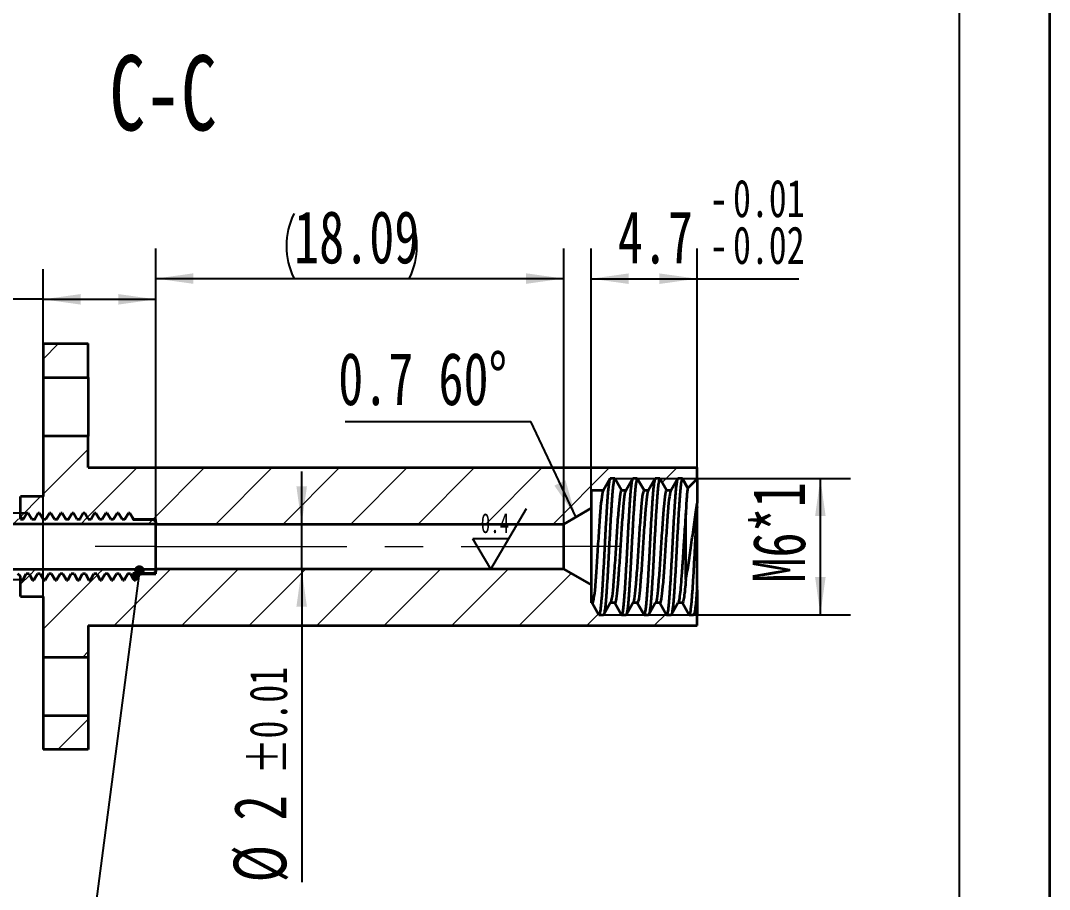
# Model space of a CAD drawing. Header units: millimetres. Extents: x 0 to 515, y -34 to 231.
# Drawn here: x 228.7 to 297.2, y 114.2 to 171.9 of the extents above; entities that cross this region are included whole.
import ezdxf

# ---------------------------------------------------------------- set-up
doc = ezdxf.new("R2010")
doc.units = ezdxf.units.MM
doc.linetypes.add('CENTERX2', pattern=[20.32, 12.7, -2.54, 2.54, -2.54])
doc.linetypes.add('PHANTOM', pattern=[12.7, 6.35, -1.27, 1.27, -1.27, 1.27, -1.27])
doc.layers.add('FORMAT', color=7, linetype='Continuous', lineweight=35)
for name, color, linetype in [('中心线层', 1, 'PHANTOM'), ('文字层', 5, 'Continuous'), ('符号标注层', 1, 'Continuous'), ('细实线层', 250, 'Continuous'), ('轮廓实线层', 7, 'Continuous')]:
    doc.layers.add(name, color=color, linetype=linetype)
doc.styles.add('SLDTEXTSTYLE1', font='TXT', dxfattribs={"width": 0.7})
doc.dimstyles.new('SLDDIMSTYLE0', dxfattribs={"dimtxt": 0.18, "dimasz": 2.5, "dimexe": 0, "dimexo": 0.0625, "dimgap": 0, "dimtad": 0, "dimtih": 1, "dimtoh": 1, "dimdec": 0, "dimrnd": 1e-09, "dimzin": 0, "dimdsep": 46, "dimtxsty": 'Standard', "dimsah": 1, "dimcen": 0.09, "dimadec": 0, "dimazin": 0, "dimtfac": 2.5, "dimtdec": 0, "dimtofl": 0, "dimtmove": 0, "dimatfit": 3, "dimfxl": 0, "dimfrac": 2, "dimtolj": 1, "dimtzin": 0, "dimarcsym": 0})
doc.dimstyles.new('SLDDIMSTYLE10', dxfattribs={"dimtxt": 3.5, "dimasz": 2.5, "dimexe": 0, "dimexo": 0.0625, "dimgap": 0.875, "dimtad": 2, "dimlfac": 0.666667, "dimrnd": 1e-09, "dimzin": 12, "dimdsep": 46, "dimtxsty": 'SLDTEXTSTYLE1', "dimsah": 1, "dimcen": 0.09, "dimadec": 0, "dimazin": 3, "dimtol": 1, "dimtp": 0.01, "dimtm": 0.01, "dimtfac": 1, "dimtmove": 0, "dimatfit": 0, "dimfxl": 0, "dimfrac": 2, "dimtolj": 1, "dimarcsym": 0})
doc.dimstyles.new('SLDDIMSTYLE11', dxfattribs={"dimtxt": 3.5, "dimasz": 2.5, "dimexe": 0, "dimexo": 0.0625, "dimgap": 0.875, "dimtad": 2, "dimlfac": 0.666667, "dimrnd": 1e-09, "dimzin": 12, "dimdsep": 46, "dimtxsty": 'SLDTEXTSTYLE1', "dimsah": 1, "dimcen": 0.09, "dimadec": 0, "dimazin": 3, "dimtol": 1, "dimtp": -0.01, "dimtm": 0.02, "dimtfac": 1, "dimtofl": 0, "dimtmove": 0, "dimatfit": 3, "dimfxl": 0, "dimfrac": 2, "dimtolj": 1, "dimarcsym": 0})
doc.dimstyles.new('SLDDIMSTYLE13', dxfattribs={"dimtxt": 3.5, "dimasz": 2.5, "dimexe": 0, "dimexo": 0.0625, "dimgap": 0.875, "dimtad": 2, "dimdec": 0, "dimlfac": 0.666667, "dimrnd": 1e-09, "dimzin": 12, "dimdsep": 46, "dimtxsty": 'SLDTEXTSTYLE1', "dimsah": 1, "dimcen": 0.09, "dimadec": 0, "dimazin": 3, "dimtfac": 1, "dimtmove": 0, "dimatfit": 0, "dimfxl": 0, "dimfrac": 2, "dimtolj": 1, "dimtzin": 12, "dimarcsym": 0})
doc.dimstyles.new('SLDDIMSTYLE14', dxfattribs={"dimtxt": 0.18, "dimasz": 0.7, "dimexe": 0, "dimexo": 0.0625, "dimgap": 0, "dimtad": 0, "dimtih": 1, "dimtoh": 1, "dimdec": 0, "dimrnd": 1e-09, "dimzin": 0, "dimdsep": 46, "dimtxsty": 'Standard', "dimblk1": 'DOT', "dimblk2": 'DOT', "dimsah": 1, "dimcen": 0.09, "dimadec": 0, "dimazin": 0, "dimtfac": 0.7, "dimtdec": 0, "dimtofl": 0, "dimtmove": 0, "dimatfit": 3, "dimldrblk": 'DOT', "dimfxl": 0, "dimfrac": 2, "dimtolj": 1, "dimtzin": 0, "dimarcsym": 0})
doc.dimstyles.new('SLDDIMSTYLE4', dxfattribs={"dimtxt": 3.5, "dimasz": 2.5, "dimexe": 0, "dimexo": 0.0625, "dimgap": 0.875, "dimtad": 2, "dimlfac": 0.666667, "dimrnd": 1e-09, "dimzin": 12, "dimdsep": 46, "dimtxsty": 'SLDTEXTSTYLE1', "dimsah": 1, "dimcen": 0.09, "dimadec": 0, "dimazin": 3, "dimtfac": 1, "dimtofl": 0, "dimtmove": 0, "dimatfit": 3, "dimfxl": 0, "dimfrac": 2, "dimtolj": 1, "dimtzin": 12, "dimarcsym": 0})

# ---------------------------------------------------------------- blocks, each defined once
blk = doc.blocks.new('_D_22')
at = {"layer": '细实线层'}
for p, q in [((230.245, 133.632), (230.245, 155.396)), ((237.745, 138.762), (237.745, 155.396)), ((230.245, 153.396), (222.39, 153.396)), ((230.245, 153.396), (237.745, 153.396))]:
    blk.add_line(p, q, dxfattribs=at)
for points in [[(230.245, 153.396), (232.745, 153.046), (232.745, 153.746)], [(237.745, 153.396), (235.245, 153.746), (235.245, 153.046)]]:
    blk.add_solid(points, dxfattribs=at)
at = {"layer": '细实线层', "insert": (222.39, 157.908), "char_height": 3.5, "attachment_point": 1, "style": 'SLDTEXTSTYLE1'}
blk.add_mtext('5', dxfattribs=at)
blk = doc.blocks.new('_D_23')
at = {"layer": '细实线层'}
for p, q in [((247.444, 138.455), (247.444, 141.955)), ((247.444, 135.455), (247.444, 138.455)), ((247.444, 135.455), (247.444, 114.631))]:
    blk.add_line(p, q, dxfattribs=at)
for points in [[(247.444, 138.455), (247.794, 140.955), (247.094, 140.955)], [(247.444, 135.455), (247.094, 132.955), (247.794, 132.955)]]:
    blk.add_solid(points, dxfattribs=at)
at = {"layer": '细实线层', "attachment_point": 1, "rotation": 90, "style": 'SLDTEXTSTYLE1'}
for s, insert, char_height in [('±0.01', (243.973, 121.813), 2.5), ('2', (242.932, 118.746), 3.5), ('%%c', (242.918, 114.631), 3.5)]:
    blk.add_mtext(s, dxfattribs=dict(at, insert=insert, char_height=char_height))
blk = doc.blocks.new('_D_24')
at = {"layer": '细实线层'}
for p, q in [((266.695, 140.705), (266.695, 156.768)), ((273.745, 141.455), (273.745, 156.768)), ((266.695, 154.768), (273.745, 154.768)), ((273.745, 154.768), (280.525, 154.768))]:
    blk.add_line(p, q, dxfattribs=at)
for points in [[(266.695, 154.768), (269.195, 154.418), (269.195, 155.118)], [(273.745, 154.768), (271.245, 155.118), (271.245, 154.418)]]:
    blk.add_solid(points, dxfattribs=at)
at = {"layer": '细实线层', "attachment_point": 1, "style": 'SLDTEXTSTYLE1'}
for s, insert, char_height in [('0.01', (276.139, 161.361), 2.5), ('-', (274.598, 161.361), 2.5), ('4.7', (268.468, 159.28), 3.5), ('0.02', (276.139, 158.25), 2.5), ('-', (274.598, 158.25), 2.5)]:
    blk.add_mtext(s, dxfattribs=dict(at, insert=insert, char_height=char_height))
blk = doc.blocks.new('_D_25')
at = {"layer": '细实线层'}
for p, q in [((237.745, 138.762), (237.745, 156.776)), ((264.877, 138.455), (264.877, 156.776)), ((237.745, 154.776), (264.877, 154.776))]:
    blk.add_line(p, q, dxfattribs=at)
for centre, start, end in [((251.27, 156.942), 153.43495, 206.56505), ((250.273, 156.942), 333.43495, 26.56505)]:
    blk.add_arc(centre, 4.842, start, end, dxfattribs=at)
for points in [[(237.745, 154.776), (240.245, 154.426), (240.245, 155.126)], [(264.877, 154.776), (262.377, 155.126), (262.377, 154.426)]]:
    blk.add_solid(points, dxfattribs=at)
at = {"layer": '细实线层', "insert": (246.939, 159.288), "char_height": 3.5, "attachment_point": 1, "style": 'SLDTEXTSTYLE1'}
blk.add_mtext('18.09', dxfattribs=at)
blk = doc.blocks.new('_D_26')
at = {"layer": '细实线层'}
for p, q in [((268.27, 141.484), (283.948, 141.484)), ((281.948, 132.426), (281.948, 141.484)), ((267.52, 132.426), (283.948, 132.426))]:
    blk.add_line(p, q, dxfattribs=at)
for points in [[(281.948, 141.484), (281.598, 138.984), (282.298, 138.984)], [(281.948, 132.426), (282.298, 134.926), (281.598, 134.926)]]:
    blk.add_solid(points, dxfattribs=at)
at = {"layer": '细实线层', "insert": (277.436, 134.561), "char_height": 3.5, "attachment_point": 1, "rotation": 90, "style": 'SLDTEXTSTYLE1'}
blk.add_mtext('M6*1', dxfattribs=at)
blk = doc.blocks.new('_D_28')
at = {"layer": '细实线层'}
for p, q in [((217.895, 139.176), (217.895, 153.198)), ((229.167, 139.176), (215.895, 139.176)), ((217.895, 139.176), (217.895, 134.734)), ((228.792, 134.734), (215.895, 134.734)), ((217.895, 134.734), (217.895, 131.234))]:
    blk.add_line(p, q, dxfattribs=at)
for points in [[(217.895, 139.176), (218.245, 141.676), (217.545, 141.676)], [(217.895, 134.734), (217.545, 132.234), (218.245, 132.234)]]:
    blk.add_solid(points, dxfattribs=at)
at = {"layer": '细实线层', "char_height": 3.5, "attachment_point": 1, "rotation": 90, "style": 'SLDTEXTSTYLE1'}
for s, insert in [('X0.5', (213.383, 147.063)), ('3', (213.383, 145.527)), ('M', (213.383, 143.894))]:
    blk.add_mtext(s, dxfattribs=dict(at, insert=insert))
blk = doc.blocks.new('SW_NOTE_0_20')
at = {"layer": '文字层', "color": 0}
blk.add_line((-12.367, 0), (0, 0), dxfattribs=at)
at = {"layer": '文字层', "color": 0, "insert": (-12.823, 4.587), "char_height": 3.5, "attachment_point": 1, "style": 'SLDTEXTSTYLE1'}
blk.add_mtext('0.7 60°', dxfattribs=at)
blk = doc.blocks.new('_Dot')
at = {"color": 0, "linetype": 'ByBlock', "lineweight": -2}
blk.add_line((-0.5, 0), (-1, 0), dxfattribs=at)
at = {"color": 0, "linetype": 'ByBlock', "const_width": 0.5}
blk.add_lwpolyline([(-0.25, 0, 1), (0.25, 0, 1)], format="xyb", close=True, dxfattribs=at)
blk = doc.blocks.new('SW_SFSYMBOL_1')
at = {"layer": '符号标注层', "color": 0}
for p, q in [((0.662, -2.015), (3.039, 2.015)), ((0.662, -2.015), (-0.527, 0)), ((1.851, 0), (-0.527, 0))]:
    blk.add_line(p, q, dxfattribs=at)
at = {"layer": '符号标注层', "color": 0, "insert": (0, 1.705), "char_height": 1.3229, "attachment_point": 1, "style": 'SLDTEXTSTYLE1'}
blk.add_mtext('0.4', dxfattribs=at)

msp = doc.modelspace()

# ---------------------------------------------------------------- hatches: boundary and pattern name
at = {"layer": '细实线层', "linetype": 'Continuous', "lineweight": 18}
h = msp.add_hatch(dxfattribs=at)
h.set_pattern_fill('ANSI31', color=256, style=0)
h.paths.add_polyline_path([(233.245, 150.455), (230.245, 150.455), (230.245, 148.205), (233.245, 148.205)], flags=0)
h = msp.add_hatch(dxfattribs=at)
h.set_pattern_fill('ANSI31', color=256, style=0)
edge = h.paths.add_edge_path(flags=0)
edge.add_line((229.261, 139.183), (229.495, 138.777))
edge.add_line((229.495, 138.777), (229.683, 138.777))
edge.add_line((229.683, 138.777), (229.917, 139.183))
edge.add_line((229.917, 139.183), (230.011, 139.183))
edge.add_line((230.011, 139.183), (230.245, 138.777))
edge.add_line((230.245, 138.777), (230.433, 138.777))
edge.add_line((230.433, 138.777), (230.667, 139.183))
edge.add_line((230.667, 139.183), (230.761, 139.183))
edge.add_line((230.761, 139.183), (230.995, 138.777))
edge.add_line((230.995, 138.777), (231.183, 138.777))
edge.add_line((231.183, 138.777), (231.417, 139.183))
edge.add_line((231.417, 139.183), (231.511, 139.183))
edge.add_line((231.511, 139.183), (231.745, 138.777))
edge.add_line((231.745, 138.777), (231.933, 138.777))
edge.add_line((231.933, 138.777), (232.167, 139.183))
edge.add_line((232.167, 139.183), (232.261, 139.183))
edge.add_line((232.261, 139.183), (232.495, 138.777))
edge.add_line((232.495, 138.777), (232.683, 138.777))
edge.add_line((232.683, 138.777), (232.917, 139.183))
edge.add_line((232.917, 139.183), (233.011, 139.183))
edge.add_line((233.011, 139.183), (233.245, 138.777))
edge.add_line((233.245, 138.777), (233.433, 138.777))
edge.add_line((233.433, 138.777), (233.667, 139.183))
edge.add_line((233.667, 139.183), (233.761, 139.183))
edge.add_line((233.761, 139.183), (233.995, 138.777))
edge.add_line((233.995, 138.777), (234.183, 138.777))
edge.add_line((234.183, 138.777), (234.417, 139.183))
edge.add_line((234.417, 139.183), (234.511, 139.183))
edge.add_line((234.511, 139.183), (234.745, 138.777))
edge.add_line((234.745, 138.777), (234.933, 138.777))
edge.add_line((234.933, 138.777), (235.167, 139.183))
edge.add_line((235.167, 139.183), (235.261, 139.183))
edge.add_line((235.261, 139.183), (235.495, 138.777))
edge.add_line((235.495, 138.777), (235.683, 138.777))
edge.add_line((235.683, 138.777), (235.917, 139.183))
edge.add_line((235.917, 139.183), (236.011, 139.183))
edge.add_line((236.011, 139.183), (236.248, 138.773))
edge.add_spline(control_points=[(236.248, 138.773), (236.247, 138.772), (236.249, 138.767), (236.25, 138.762)], knot_values=[0, 0, 0, 0, 0.000011, 0.000011, 0.000011, 0.000011], weights=[1, 1, 1, 1], degree=3, periodic=0)
edge.add_line((236.25, 138.762), (237.745, 138.762))
edge.add_line((237.745, 138.762), (237.745, 138.455))
edge.add_line((237.745, 138.455), (264.877, 138.455))
edge.add_line((264.877, 138.455), (266.695, 139.505))
edge.add_line((266.695, 139.505), (266.695, 140.705))
edge.add_line((266.695, 140.705), (267.52, 140.705))
edge.add_line((267.52, 140.705), (267.97, 141.484))
edge.add_line((267.97, 141.484), (268.27, 141.484))
edge.add_line((268.27, 141.484), (268.72, 140.705))
edge.add_line((268.72, 140.705), (269.02, 140.705))
edge.add_line((269.02, 140.705), (269.47, 141.484))
edge.add_line((269.47, 141.484), (269.77, 141.484))
edge.add_line((269.77, 141.484), (270.22, 140.705))
edge.add_line((270.22, 140.705), (270.52, 140.705))
edge.add_line((270.52, 140.705), (270.97, 141.484))
edge.add_line((270.97, 141.484), (271.27, 141.484))
edge.add_line((271.27, 141.484), (271.72, 140.705))
edge.add_line((271.72, 140.705), (272.02, 140.705))
edge.add_line((272.02, 140.705), (272.47, 141.484))
edge.add_line((272.47, 141.484), (272.77, 141.484))
edge.add_line((272.77, 141.484), (273.138, 140.848))
edge.add_line((273.138, 140.848), (273.745, 141.455))
edge.add_line((273.745, 141.455), (273.745, 142.205))
edge.add_line((273.745, 142.205), (233.245, 142.205))
edge.add_line((233.245, 142.205), (233.245, 144.305))
edge.add_line((233.245, 144.305), (230.245, 144.305))
edge.add_line((230.245, 144.305), (230.245, 140.277))
edge.add_line((230.245, 140.277), (228.745, 140.277))
edge.add_line((228.745, 140.277), (228.745, 138.927))
edge.add_line((228.745, 138.927), (228.895, 138.777))
edge.add_line((228.895, 138.777), (228.933, 138.777))
edge.add_line((228.933, 138.777), (229.167, 139.183))
edge.add_line((229.167, 139.183), (229.261, 139.183))
h = msp.add_hatch(dxfattribs=at)
h.set_pattern_fill('ANSI31', color=256, style=0)
edge = h.paths.add_edge_path(flags=0)
edge.add_line((233.011, 139.176), (232.917, 139.176))
edge.add_line((232.917, 139.176), (232.683, 138.77))
edge.add_line((232.683, 138.77), (232.493, 138.77))
edge.add_line((232.493, 138.77), (232.261, 139.176))
edge.add_line((232.261, 139.176), (232.167, 139.176))
edge.add_line((232.167, 139.176), (231.933, 138.77))
edge.add_line((231.933, 138.77), (231.745, 138.77))
edge.add_line((231.745, 138.77), (231.511, 139.176))
edge.add_line((231.511, 139.176), (231.417, 139.176))
edge.add_line((231.417, 139.176), (231.183, 138.77))
edge.add_line((231.183, 138.77), (230.993, 138.77))
edge.add_line((230.993, 138.77), (230.761, 139.176))
edge.add_line((230.761, 139.176), (230.667, 139.176))
edge.add_line((230.667, 139.176), (230.433, 138.77))
edge.add_line((230.433, 138.77), (230.248, 138.77))
edge.add_line((230.248, 138.77), (230.011, 139.176))
edge.add_line((230.011, 139.176), (229.917, 139.176))
edge.add_line((229.917, 139.176), (229.683, 138.77))
edge.add_line((229.683, 138.77), (229.496, 138.77))
edge.add_line((229.496, 138.77), (229.261, 139.176))
edge.add_line((229.261, 139.176), (229.167, 139.176))
edge.add_line((229.167, 139.176), (228.933, 138.77))
edge.add_line((228.933, 138.77), (228.745, 138.77))
edge.add_line((228.745, 138.77), (228.685, 138.874))
edge.add_arc((228.445, 139.055), 0.3, 270, 323.01832, ccw=False)
edge.add_line((228.445, 138.755), (197.995, 138.755))
edge.add_line((197.995, 138.755), (197.995, 138.605))
edge.add_line((197.995, 138.605), (198.407, 138.455))
edge.add_line((198.407, 138.455), (237.745, 138.455))
edge.add_line((237.745, 138.455), (237.745, 138.605))
edge.add_line((237.745, 138.605), (237.595, 138.755))
edge.add_line((237.595, 138.755), (236.245, 138.755))
edge.add_line((236.245, 138.755), (236.011, 139.176))
edge.add_line((236.011, 139.176), (235.917, 139.176))
edge.add_line((235.917, 139.176), (235.683, 138.77))
edge.add_line((235.683, 138.77), (235.5, 138.77))
edge.add_line((235.5, 138.77), (235.261, 139.176))
edge.add_line((235.261, 139.176), (235.167, 139.176))
edge.add_line((235.167, 139.176), (234.933, 138.77))
edge.add_line((234.933, 138.77), (234.743, 138.77))
edge.add_line((234.743, 138.77), (234.511, 139.176))
edge.add_line((234.511, 139.176), (234.417, 139.176))
edge.add_line((234.417, 139.176), (234.183, 138.77))
edge.add_line((234.183, 138.77), (233.995, 138.77))
edge.add_line((233.995, 138.77), (233.761, 139.176))
edge.add_line((233.761, 139.176), (233.667, 139.176))
edge.add_line((233.667, 139.176), (233.433, 138.77))
edge.add_line((233.433, 138.77), (233.25, 138.77))
edge.add_line((233.25, 138.77), (233.011, 139.176))
h = msp.add_hatch(dxfattribs=at)
h.set_pattern_fill('ANSI31', color=256, style=0)
edge = h.paths.add_edge_path(flags=0)
edge.add_line((232.873, 135.14), (233.06, 135.14))
edge.add_line((233.06, 135.14), (233.292, 134.734))
edge.add_line((233.292, 134.734), (233.386, 134.734))
edge.add_line((233.386, 134.734), (233.62, 135.14))
edge.add_line((233.62, 135.14), (233.809, 135.14))
edge.add_line((233.809, 135.14), (234.042, 134.734))
edge.add_line((234.042, 134.734), (234.136, 134.734))
edge.add_line((234.136, 134.734), (234.37, 135.14))
edge.add_line((234.37, 135.14), (234.561, 135.14))
edge.add_line((234.561, 135.14), (234.792, 134.734))
edge.add_line((234.792, 134.734), (234.886, 134.734))
edge.add_line((234.886, 134.734), (235.12, 135.14))
edge.add_line((235.12, 135.14), (235.306, 135.14))
edge.add_line((235.306, 135.14), (235.542, 134.734))
edge.add_line((235.542, 134.734), (235.636, 134.734))
edge.add_line((235.636, 134.734), (235.87, 135.14))
edge.add_line((235.87, 135.14), (236.058, 135.14))
edge.add_line((236.058, 135.14), (236.245, 134.815))
edge.add_line((236.245, 134.815), (236.245, 135.155))
edge.add_line((236.245, 135.155), (237.595, 135.155))
edge.add_line((237.595, 135.155), (237.745, 135.305))
edge.add_line((237.745, 135.305), (237.745, 135.455))
edge.add_line((237.745, 135.455), (198.407, 135.455))
edge.add_line((198.407, 135.455), (197.995, 135.305))
edge.add_line((197.995, 135.305), (197.995, 135.155))
edge.add_line((197.995, 135.155), (228.445, 135.155))
edge.add_arc((228.445, 134.855), 0.3, 71.80513, 90, ccw=False)
edge.add_line((228.539, 135.14), (228.557, 135.14))
edge.add_arc((228.445, 134.855), 0.3, 0, 68.58286, ccw=False)
edge.add_line((228.745, 134.855), (228.745, 134.815))
edge.add_line((228.745, 134.815), (228.792, 134.734))
edge.add_line((228.792, 134.734), (228.886, 134.734))
edge.add_line((228.886, 134.734), (229.12, 135.14))
edge.add_line((229.12, 135.14), (229.31, 135.14))
edge.add_line((229.31, 135.14), (229.542, 134.734))
edge.add_line((229.542, 134.734), (229.636, 134.734))
edge.add_line((229.636, 134.734), (229.87, 135.14))
edge.add_line((229.87, 135.14), (230.059, 135.14))
edge.add_line((230.059, 135.14), (230.292, 134.734))
edge.add_line((230.292, 134.734), (230.386, 134.734))
edge.add_line((230.386, 134.734), (230.62, 135.14))
edge.add_line((230.62, 135.14), (230.811, 135.14))
edge.add_line((230.811, 135.14), (231.042, 134.734))
edge.add_line((231.042, 134.734), (231.136, 134.734))
edge.add_line((231.136, 134.734), (231.37, 135.14))
edge.add_line((231.37, 135.14), (231.556, 135.14))
edge.add_line((231.556, 135.14), (231.792, 134.734))
edge.add_line((231.792, 134.734), (231.886, 134.734))
edge.add_line((231.886, 134.734), (232.12, 135.14))
edge.add_line((232.12, 135.14), (232.308, 135.14))
edge.add_line((232.308, 135.14), (232.542, 134.734))
edge.add_line((232.542, 134.734), (232.636, 134.734))
edge.add_line((232.636, 134.734), (232.87, 135.14))
h = msp.add_hatch(dxfattribs=at)
h.set_pattern_fill('ANSI31', color=256, style=0)
edge = h.paths.add_edge_path(flags=0)
edge.add_line((229.12, 135.132), (228.886, 134.727))
edge.add_line((228.886, 134.727), (228.792, 134.727))
edge.add_line((228.792, 134.727), (228.745, 134.808))
edge.add_line((228.745, 134.808), (228.745, 133.632))
edge.add_line((228.745, 133.632), (230.245, 133.632))
edge.add_line((230.245, 133.632), (230.245, 129.605))
edge.add_line((230.245, 129.605), (233.245, 129.605))
edge.add_line((233.245, 129.605), (233.245, 131.705))
edge.add_line((233.245, 131.705), (273.745, 131.705))
edge.add_line((273.745, 131.705), (273.745, 132.455))
edge.add_line((273.745, 132.455), (273.613, 132.587))
edge.add_line((273.613, 132.587), (273.52, 132.426))
edge.add_line((273.52, 132.426), (273.22, 132.426))
edge.add_line((273.22, 132.426), (272.77, 133.205))
edge.add_line((272.77, 133.205), (272.47, 133.205))
edge.add_line((272.47, 133.205), (272.02, 132.426))
edge.add_line((272.02, 132.426), (271.72, 132.426))
edge.add_line((271.72, 132.426), (271.27, 133.205))
edge.add_line((271.27, 133.205), (270.97, 133.205))
edge.add_line((270.97, 133.205), (270.52, 132.426))
edge.add_line((270.52, 132.426), (270.22, 132.426))
edge.add_line((270.22, 132.426), (269.77, 133.205))
edge.add_line((269.77, 133.205), (269.47, 133.205))
edge.add_line((269.47, 133.205), (269.02, 132.426))
edge.add_line((269.02, 132.426), (268.72, 132.426))
edge.add_line((268.72, 132.426), (268.27, 133.205))
edge.add_line((268.27, 133.205), (267.97, 133.205))
edge.add_line((267.97, 133.205), (267.52, 132.426))
edge.add_line((267.52, 132.426), (267.22, 132.426))
edge.add_line((267.22, 132.426), (266.77, 133.205))
edge.add_line((266.77, 133.205), (266.695, 133.205))
edge.add_line((266.695, 133.205), (266.695, 134.405))
edge.add_line((266.695, 134.405), (264.877, 135.455))
edge.add_line((264.877, 135.455), (237.745, 135.455))
edge.add_line((237.745, 135.455), (237.745, 135.147))
edge.add_line((237.745, 135.147), (236.622, 135.147))
edge.add_spline(control_points=[(236.622, 135.147), (236.621, 135.142), (236.621, 135.137), (236.62, 135.132)], knot_values=[0.000001, 0.000001, 0.000001, 0.000001, 0.000011, 0.000011, 0.000011, 0.000011], weights=[1, 1, 1, 1], degree=3, periodic=0)
edge.add_line((236.62, 135.132), (236.386, 134.727))
edge.add_line((236.386, 134.727), (236.292, 134.727))
edge.add_line((236.292, 134.727), (236.273, 134.76))
edge.add_spline(control_points=[(236.273, 134.76), (236.266, 134.761), (236.259, 134.762), (236.252, 134.762)], knot_values=[0.00002, 0.00002, 0.00002, 0.00002, 0.000034, 0.000034, 0.000034, 0.000034], weights=[1, 1, 1, 1], degree=3, periodic=0)
edge.add_spline(control_points=[(236.252, 134.762), (236.23, 134.812), (236.207, 134.863), (236.185, 134.913)], knot_values=[0, 0, 0, 0, 0.00011, 0.00011, 0.00011, 0.00011], weights=[1, 1, 1, 1], degree=3, periodic=0)
edge.add_line((236.185, 134.913), (236.058, 135.132))
edge.add_line((236.058, 135.132), (235.87, 135.132))
edge.add_line((235.87, 135.132), (235.636, 134.727))
edge.add_line((235.636, 134.727), (235.542, 134.727))
edge.add_line((235.542, 134.727), (235.308, 135.132))
edge.add_line((235.308, 135.132), (235.119, 135.132))
edge.add_line((235.119, 135.132), (234.886, 134.727))
edge.add_line((234.886, 134.727), (234.792, 134.727))
edge.add_line((234.792, 134.727), (234.558, 135.132))
edge.add_line((234.558, 135.132), (234.369, 135.132))
edge.add_line((234.369, 135.132), (234.136, 134.727))
edge.add_line((234.136, 134.727), (234.042, 134.727))
edge.add_line((234.042, 134.727), (233.808, 135.132))
edge.add_line((233.808, 135.132), (233.62, 135.132))
edge.add_line((233.62, 135.132), (233.386, 134.727))
edge.add_line((233.386, 134.727), (233.292, 134.727))
edge.add_line((233.292, 134.727), (233.058, 135.132))
edge.add_line((233.058, 135.132), (232.871, 135.132))
edge.add_line((232.871, 135.132), (232.636, 134.727))
edge.add_line((232.636, 134.727), (232.542, 134.727))
edge.add_line((232.542, 134.727), (232.308, 135.132))
edge.add_line((232.308, 135.132), (232.12, 135.132))
edge.add_line((232.12, 135.132), (231.886, 134.727))
edge.add_line((231.886, 134.727), (231.792, 134.727))
edge.add_line((231.792, 134.727), (231.558, 135.132))
edge.add_line((231.558, 135.132), (231.371, 135.132))
edge.add_line((231.371, 135.132), (231.136, 134.727))
edge.add_line((231.136, 134.727), (231.042, 134.727))
edge.add_line((231.042, 134.727), (230.808, 135.132))
edge.add_line((230.808, 135.132), (230.619, 135.132))
edge.add_line((230.619, 135.132), (230.386, 134.727))
edge.add_line((230.386, 134.727), (230.292, 134.727))
edge.add_line((230.292, 134.727), (230.058, 135.132))
edge.add_line((230.058, 135.132), (229.869, 135.132))
edge.add_line((229.869, 135.132), (229.636, 134.727))
edge.add_line((229.636, 134.727), (229.542, 134.727))
edge.add_line((229.542, 134.727), (229.308, 135.132))
edge.add_line((229.308, 135.132), (229.12, 135.132))
h = msp.add_hatch(dxfattribs=at)
h.set_pattern_fill('ANSI31', color=256, style=0)
h.paths.add_polyline_path([(233.245, 125.705), (230.245, 125.705), (230.245, 123.455), (233.245, 123.455)], flags=0)

# ---------------------------------------------------------------- linework, layer by layer
at = {"color": 7, "linetype": 'Continuous', "lineweight": 35}
for p, q in [((230.245, 150.455), (233.245, 150.455)), ((230.245, 150.455), (230.245, 148.205)), ((233.245, 148.205), (233.245, 150.455)), ((230.245, 148.205), (230.245, 144.305)), ((230.245, 148.205), (233.245, 148.205)), ((233.245, 148.205), (233.245, 144.305)), ((230.245, 144.305), (230.245, 140.277)), ((233.245, 144.305), (230.245, 144.305)), ((233.245, 142.205), (233.245, 144.305)), ((233.245, 142.205), (273.745, 142.205)), ((273.745, 141.455), (273.745, 142.205)), ((267.97, 141.484), (267.52, 140.705)), ((268.27, 141.484), (267.97, 141.484)), ((268.72, 140.705), (268.27, 141.484)), ((269.47, 141.484), (269.02, 140.705)), ((269.77, 141.484), (269.47, 141.484)), ((270.22, 140.705), (269.77, 141.484)), ((270.97, 141.484), (270.52, 140.705)), ((271.27, 141.484), (270.97, 141.484)), ((271.72, 140.705), (271.27, 141.484)), ((272.47, 141.484), (272.02, 140.705)), ((272.77, 141.484), (272.47, 141.484)), ((273.138, 140.848), (272.77, 141.484)), ((273.745, 141.455), (273.138, 140.848)), ((273.745, 141.455), (273.745, 139.841)), ((266.695, 140.705), (267.52, 140.705)), ((266.695, 140.705), (266.695, 139.505)), ((268.72, 140.705), (269.02, 140.705)), ((270.22, 140.705), (270.52, 140.705)), ((271.72, 140.705), (272.02, 140.705)), ((228.745, 138.927), (228.745, 140.277)), ((230.245, 140.277), (228.745, 140.277)), ((229.167, 139.183), (228.933, 138.777)), ((229.167, 139.176), (228.933, 138.77)), ((229.261, 139.183), (229.167, 139.183)), ((229.261, 139.176), (229.167, 139.176)), ((229.495, 138.777), (229.261, 139.183)), ((229.495, 138.77), (229.261, 139.176)), ((229.917, 139.183), (229.683, 138.777)), ((229.917, 139.176), (229.683, 138.77)), ((230.011, 139.183), (229.917, 139.183)), ((230.011, 139.176), (229.917, 139.176)), ((230.245, 138.777), (230.011, 139.183)), ((230.245, 138.77), (230.011, 139.176)), ((230.667, 139.183), (230.433, 138.777)), ((230.667, 139.176), (230.433, 138.77)), ((230.761, 139.183), (230.667, 139.183)), ((230.761, 139.176), (230.667, 139.176)), ((230.995, 138.777), (230.761, 139.183)), ((230.995, 138.77), (230.761, 139.176)), ((231.417, 139.183), (231.183, 138.777)), ((231.417, 139.176), (231.183, 138.77)), ((231.511, 139.183), (231.417, 139.183)), ((231.511, 139.176), (231.417, 139.176)), ((231.745, 138.777), (231.511, 139.183)), ((231.745, 138.77), (231.511, 139.176)), ((232.167, 139.183), (231.933, 138.777)), ((232.167, 139.176), (231.933, 138.77)), ((232.261, 139.183), (232.167, 139.183)), ((232.261, 139.176), (232.167, 139.176)), ((232.495, 138.777), (232.261, 139.183)), ((232.495, 138.77), (232.261, 139.176)), ((232.917, 139.183), (232.683, 138.777)), ((232.917, 139.176), (232.683, 138.77)), ((233.011, 139.183), (232.917, 139.183)), ((233.011, 139.176), (232.917, 139.176)), ((233.245, 138.777), (233.011, 139.183)), ((233.245, 138.77), (233.011, 139.176)), ((233.667, 139.183), (233.433, 138.777)), ((233.667, 139.176), (233.433, 138.77)), ((233.761, 139.183), (233.667, 139.183)), ((233.761, 139.176), (233.667, 139.176)), ((233.995, 138.777), (233.761, 139.183)), ((233.995, 138.77), (233.761, 139.176)), ((234.417, 139.183), (234.183, 138.777)), ((234.417, 139.176), (234.183, 138.77)), ((234.511, 139.183), (234.417, 139.183)), ((234.511, 139.176), (234.417, 139.176)), ((234.745, 138.777), (234.511, 139.183)), ((234.745, 138.77), (234.511, 139.176)), ((235.167, 139.183), (234.933, 138.777)), ((235.167, 139.176), (234.933, 138.77)), ((235.261, 139.183), (235.167, 139.183)), ((235.261, 139.176), (235.167, 139.176)), ((235.495, 138.777), (235.261, 139.183)), ((235.495, 138.77), (235.261, 139.176)), ((235.917, 139.183), (235.683, 138.777)), ((235.917, 139.176), (235.683, 138.77)), ((236.011, 139.183), (235.917, 139.183)), ((236.011, 139.176), (235.917, 139.176)), ((236.248, 138.773), (236.011, 139.183)), ((236.245, 138.77), (236.011, 139.176)), ((266.695, 139.505), (264.877, 138.455)), ((266.695, 139.505), (266.695, 134.405)), ((272.995, 134.763), (272.995, 139.147)), ((237.745, 138.455), (198.407, 138.455)), ((228.895, 138.777), (228.745, 138.927)), ((228.745, 138.785), (228.745, 138.927)), ((228.745, 138.77), (228.935, 138.77)), ((228.895, 138.777), (228.933, 138.777)), ((228.895, 138.777), (228.895, 138.767)), ((228.925, 138.77), (228.918, 138.757)), ((229.495, 138.777), (229.683, 138.777)), ((229.496, 138.77), (229.683, 138.77)), ((229.668, 138.756), (229.683, 138.777)), ((229.684, 138.768), (229.681, 138.763)), ((230.245, 138.777), (230.433, 138.777)), ((230.248, 138.77), (230.43, 138.77)), ((230.418, 138.756), (230.433, 138.777)), ((230.433, 138.767), (230.431, 138.763)), ((230.993, 138.77), (231.183, 138.77)), ((230.995, 138.777), (231.183, 138.777)), ((231.168, 138.756), (231.183, 138.777)), ((231.184, 138.768), (231.181, 138.763)), ((231.744, 138.777), (231.933, 138.777)), ((231.745, 138.77), (231.933, 138.77)), ((231.918, 138.756), (231.933, 138.777)), ((231.925, 138.77), (231.918, 138.757)), ((232.493, 138.77), (232.685, 138.77)), ((232.495, 138.777), (232.683, 138.777)), ((232.668, 138.756), (232.683, 138.777)), ((232.684, 138.77), (232.68, 138.764)), ((233.245, 138.777), (233.433, 138.777)), ((233.25, 138.77), (233.433, 138.77)), ((233.434, 138.768), (233.431, 138.763)), ((233.995, 138.77), (234.18, 138.77)), ((233.996, 138.777), (234.183, 138.777)), ((234.168, 138.756), (234.183, 138.777)), ((234.183, 138.767), (234.181, 138.763)), ((234.743, 138.77), (234.933, 138.77)), ((234.747, 138.777), (234.933, 138.777)), ((234.918, 138.756), (234.933, 138.777)), ((234.934, 138.768), (234.931, 138.763)), ((235.495, 138.777), (235.683, 138.777)), ((235.5, 138.77), (235.683, 138.77)), ((235.675, 138.77), (235.668, 138.757)), ((236.245, 138.777), (236.25, 138.762)), ((236.25, 138.762), (236.245, 138.777)), ((236.245, 138.77), (236.245, 138.762)), ((236.245, 138.762), (236.245, 138.761)), ((236.25, 138.762), (236.245, 138.762)), ((236.245, 138.755), (237.595, 138.755)), ((236.25, 138.762), (236.25, 138.762)), ((237.745, 138.762), (236.25, 138.762)), ((237.595, 138.755), (237.745, 138.605)), ((237.745, 138.455), (237.745, 138.762)), ((237.745, 138.605), (237.745, 138.455)), ((237.745, 138.455), (264.877, 138.455)), ((237.745, 135.455), (237.745, 138.455)), ((264.877, 135.455), (264.877, 138.455)), ((198.407, 135.455), (237.745, 135.455)), ((228.745, 134.815), (228.745, 134.855)), ((228.886, 134.734), (229.12, 135.14)), ((228.886, 134.727), (229.12, 135.132)), ((229.308, 135.132), (229.12, 135.132)), ((229.31, 135.14), (229.122, 135.14)), ((229.308, 135.14), (229.542, 134.734)), ((229.308, 135.132), (229.542, 134.727)), ((229.636, 134.734), (229.87, 135.14)), ((229.636, 134.727), (229.87, 135.132)), ((230.059, 135.14), (229.868, 135.14)), ((230.058, 135.132), (229.869, 135.132)), ((230.058, 135.14), (230.292, 134.734)), ((230.058, 135.132), (230.292, 134.727)), ((230.386, 134.734), (230.62, 135.14)), ((230.386, 134.727), (230.62, 135.132)), ((230.811, 135.14), (230.618, 135.14)), ((230.619, 135.132), (230.625, 135.136)), ((230.808, 135.132), (230.619, 135.132)), ((230.808, 135.14), (231.042, 134.734)), ((230.808, 135.132), (231.042, 134.727)), ((231.136, 134.734), (231.37, 135.14)), ((231.136, 134.727), (231.37, 135.132)), ((231.355, 135.117), (231.37, 135.143)), ((231.558, 135.132), (231.371, 135.132)), ((231.556, 135.14), (231.373, 135.14)), ((231.558, 135.14), (231.792, 134.734)), ((231.558, 135.132), (231.792, 134.727)), ((231.886, 134.734), (232.12, 135.14)), ((231.886, 134.727), (232.12, 135.132)), ((232.106, 135.119), (232.119, 135.142)), ((232.308, 135.14), (232.12, 135.14)), ((232.308, 135.132), (232.12, 135.132)), ((232.308, 135.14), (232.542, 134.734)), ((232.308, 135.132), (232.542, 134.727)), ((232.636, 134.734), (232.87, 135.14)), ((232.636, 134.727), (232.87, 135.132)), ((233.058, 135.132), (232.871, 135.132)), ((233.06, 135.14), (232.873, 135.14)), ((233.058, 135.14), (233.292, 134.734)), ((233.058, 135.132), (233.292, 134.727)), ((233.386, 134.734), (233.62, 135.14)), ((233.386, 134.727), (233.62, 135.132)), ((233.619, 135.139), (233.62, 135.141)), ((233.809, 135.14), (233.62, 135.14)), ((233.808, 135.132), (233.62, 135.132)), ((233.808, 135.14), (234.042, 134.734)), ((233.808, 135.132), (234.042, 134.727)), ((234.136, 134.734), (234.37, 135.14)), ((234.136, 134.727), (234.37, 135.132)), ((234.558, 135.132), (234.369, 135.132)), ((234.561, 135.14), (234.37, 135.14)), ((234.558, 135.14), (234.792, 134.734)), ((234.558, 135.132), (234.792, 134.727)), ((234.886, 134.734), (235.12, 135.14)), ((234.886, 134.727), (235.12, 135.132)), ((235.308, 135.132), (235.119, 135.132)), ((235.306, 135.14), (235.123, 135.14)), ((235.308, 135.14), (235.542, 134.734)), ((235.308, 135.132), (235.542, 134.727)), ((235.636, 134.734), (235.87, 135.14)), ((235.636, 134.727), (235.87, 135.132)), ((236.058, 135.14), (235.868, 135.14)), ((235.87, 135.132), (235.876, 135.136)), ((236.058, 135.132), (235.87, 135.132)), ((236.058, 135.14), (236.245, 134.815)), ((236.058, 135.132), (236.185, 134.913)), ((236.252, 134.762), (236.185, 134.913)), ((236.248, 135.155), (236.245, 135.132)), ((237.595, 135.155), (236.245, 135.155)), ((236.245, 135.155), (236.245, 134.815)), ((236.386, 134.727), (236.62, 135.132)), ((236.622, 135.147), (236.62, 135.132)), ((236.622, 135.147), (237.745, 135.147)), ((237.745, 135.305), (237.595, 135.155)), ((237.745, 135.147), (237.745, 135.455)), ((264.877, 135.455), (237.745, 135.455)), ((237.745, 135.455), (237.745, 135.305)), ((264.877, 135.455), (266.695, 134.405)), ((228.745, 134.815), (228.792, 134.734)), ((228.745, 133.632), (228.745, 134.808)), ((228.745, 134.808), (228.792, 134.727)), ((228.792, 134.734), (228.886, 134.734)), ((228.792, 134.727), (228.886, 134.727)), ((229.542, 134.734), (229.636, 134.734)), ((229.542, 134.727), (229.636, 134.727)), ((230.292, 134.734), (230.386, 134.734)), ((230.292, 134.727), (230.386, 134.727)), ((231.042, 134.734), (231.136, 134.734)), ((231.042, 134.727), (231.136, 134.727)), ((231.792, 134.734), (231.886, 134.734)), ((231.792, 134.727), (231.886, 134.727)), ((232.542, 134.734), (232.636, 134.734)), ((232.542, 134.727), (232.636, 134.727)), ((233.292, 134.734), (233.386, 134.734)), ((233.292, 134.727), (233.386, 134.727)), ((234.042, 134.734), (234.136, 134.734)), ((234.042, 134.727), (234.136, 134.727)), ((234.792, 134.734), (234.886, 134.734)), ((234.792, 134.727), (234.886, 134.727)), ((235.542, 134.734), (235.636, 134.734)), ((235.542, 134.727), (235.636, 134.727)), ((236.273, 134.76), (236.252, 134.762)), ((236.273, 134.76), (236.292, 134.727)), ((236.292, 134.727), (236.386, 134.727)), ((266.695, 134.405), (266.695, 133.205)), ((228.745, 133.632), (230.245, 133.632)), ((230.245, 133.632), (230.245, 129.605)), ((273.745, 134.069), (273.745, 132.455)), ((266.77, 133.205), (266.695, 133.205)), ((266.77, 133.205), (267.22, 132.426)), ((267.52, 132.426), (267.97, 133.205)), ((268.27, 133.205), (267.97, 133.205)), ((268.27, 133.205), (268.72, 132.426)), ((269.02, 132.426), (269.47, 133.205)), ((269.77, 133.205), (269.47, 133.205)), ((269.77, 133.205), (270.22, 132.426)), ((270.52, 132.426), (270.97, 133.205)), ((271.27, 133.205), (270.97, 133.205)), ((271.27, 133.205), (271.72, 132.426)), ((272.02, 132.426), (272.47, 133.205)), ((272.77, 133.205), (272.47, 133.205)), ((272.77, 133.205), (273.22, 132.426)), ((267.22, 132.426), (267.52, 132.426)), ((268.72, 132.426), (269.02, 132.426)), ((270.22, 132.426), (270.52, 132.426)), ((271.72, 132.426), (272.02, 132.426)), ((273.22, 132.426), (273.52, 132.426)), ((273.52, 132.426), (273.613, 132.587)), ((273.613, 132.587), (273.745, 132.455)), ((273.745, 131.705), (273.745, 132.455)), ((233.245, 131.705), (273.745, 131.705)), ((233.245, 131.705), (233.245, 129.605)), ((230.245, 129.605), (233.245, 129.605)), ((230.245, 129.605), (230.245, 125.705)), ((233.245, 129.605), (233.245, 125.705)), ((233.245, 125.705), (230.245, 125.705)), ((230.245, 125.705), (230.245, 123.455)), ((233.245, 125.705), (233.245, 123.455)), ((233.245, 123.455), (230.245, 123.455))]:
    msp.add_line(p, q, dxfattribs=at)
msp.add_arc((228.445, 134.855), 0.3, 0, 67.74642, dxfattribs=at)
for points, knots in [([(267.933, 141.421), (267.925, 141.395), (267.907, 141.335), (267.877, 141.15), (267.844, 140.887), (267.813, 140.555), (267.783, 140.167), (267.753, 139.724), (267.721, 139.231), (267.689, 138.693), (267.657, 138.126), (267.625, 137.543), (267.595, 136.955), (267.566, 136.367), (267.534, 135.784), (267.502, 135.217), (267.469, 134.679), (267.438, 134.186), (267.408, 133.743), (267.378, 133.354), (267.346, 133.024), (267.314, 132.758), (267.282, 132.567), (267.25, 132.447), (267.23, 132.433), (267.22, 132.426)], [0, 0, 0, 0, 0.033965, 0.078362, 0.12276, 0.16677, 0.210025, 0.25328, 0.29729, 0.341687, 0.386085, 0.430095, 0.47335, 0.516605, 0.560615, 0.605012, 0.64941, 0.69342, 0.736675, 0.77993, 0.82394, 0.868337, 0.912735, 0.956745, 1, 1, 1, 1]), ([(268.27, 141.484), (268.26, 141.477), (268.241, 141.462), (268.209, 141.343), (268.177, 141.152), (268.144, 140.886), (268.113, 140.555), (268.083, 140.167), (268.053, 139.724), (268.021, 139.231), (267.989, 138.693), (267.957, 138.126), (267.925, 137.543), (267.895, 136.955), (267.866, 136.367), (267.834, 135.784), (267.802, 135.217), (267.769, 134.679), (267.738, 134.186), (267.708, 133.743), (267.678, 133.355), (267.646, 133.023), (267.614, 132.76), (267.584, 132.576), (267.566, 132.516), (267.558, 132.49)], [0, 0, 0, 0, 0.043267, 0.087288, 0.131698, 0.176107, 0.220129, 0.263395, 0.306662, 0.350684, 0.395093, 0.439503, 0.483524, 0.526791, 0.570058, 0.614079, 0.658489, 0.702898, 0.74692, 0.790186, 0.833453, 0.877475, 0.921884, 0.966294, 1, 1, 1, 1]), ([(269.433, 141.42), (269.425, 141.394), (269.406, 141.334), (269.377, 141.15), (269.344, 140.887), (269.313, 140.555), (269.283, 140.167), (269.253, 139.724), (269.221, 139.231), (269.189, 138.693), (269.157, 138.126), (269.125, 137.543), (269.095, 136.955), (269.066, 136.367), (269.034, 135.784), (269.002, 135.217), (268.969, 134.679), (268.938, 134.186), (268.908, 133.743), (268.878, 133.354), (268.846, 133.024), (268.814, 132.758), (268.782, 132.567), (268.75, 132.447), (268.73, 132.433), (268.72, 132.426)], [0, 0, 0, 0, 0.033706, 0.078116, 0.122525, 0.166547, 0.209814, 0.25308, 0.297102, 0.341511, 0.385921, 0.429942, 0.473209, 0.516476, 0.560497, 0.604907, 0.649316, 0.693338, 0.736605, 0.779871, 0.823893, 0.868302, 0.912712, 0.956733, 1, 1, 1, 1]), ([(269.77, 141.484), (269.76, 141.477), (269.741, 141.462), (269.709, 141.343), (269.677, 141.152), (269.644, 140.886), (269.613, 140.555), (269.583, 140.167), (269.553, 139.724), (269.521, 139.231), (269.489, 138.693), (269.457, 138.126), (269.425, 137.543), (269.395, 136.955), (269.366, 136.367), (269.334, 135.784), (269.302, 135.217), (269.269, 134.679), (269.238, 134.186), (269.208, 133.743), (269.178, 133.355), (269.146, 133.023), (269.114, 132.76), (269.084, 132.576), (269.066, 132.516), (269.058, 132.49)], [0, 0, 0, 0, 0.043267, 0.087288, 0.131698, 0.176107, 0.220129, 0.263395, 0.306662, 0.350684, 0.395093, 0.439503, 0.483524, 0.526791, 0.570058, 0.614079, 0.658489, 0.702898, 0.74692, 0.790186, 0.833453, 0.877475, 0.921884, 0.966294, 1, 1, 1, 1]), ([(270.933, 141.42), (270.925, 141.394), (270.906, 141.334), (270.877, 141.15), (270.844, 140.887), (270.813, 140.555), (270.783, 140.167), (270.753, 139.724), (270.721, 139.231), (270.689, 138.693), (270.657, 138.126), (270.625, 137.543), (270.595, 136.955), (270.566, 136.367), (270.534, 135.784), (270.502, 135.217), (270.469, 134.679), (270.438, 134.186), (270.408, 133.743), (270.378, 133.354), (270.346, 133.024), (270.314, 132.758), (270.282, 132.567), (270.25, 132.447), (270.23, 132.433), (270.22, 132.426)], [0, 0, 0, 0, 0.033706, 0.078116, 0.122525, 0.166547, 0.209814, 0.25308, 0.297102, 0.341511, 0.385921, 0.429942, 0.473209, 0.516476, 0.560497, 0.604907, 0.649316, 0.693338, 0.736605, 0.779871, 0.823893, 0.868302, 0.912712, 0.956733, 1, 1, 1, 1]), ([(271.27, 141.484), (271.26, 141.477), (271.241, 141.462), (271.209, 141.343), (271.177, 141.152), (271.144, 140.886), (271.113, 140.555), (271.083, 140.167), (271.053, 139.724), (271.021, 139.231), (270.989, 138.693), (270.957, 138.126), (270.925, 137.543), (270.895, 136.955), (270.866, 136.367), (270.834, 135.784), (270.802, 135.217), (270.769, 134.679), (270.738, 134.186), (270.708, 133.743), (270.678, 133.355), (270.646, 133.023), (270.614, 132.76), (270.584, 132.576), (270.566, 132.516), (270.558, 132.49)], [0, 0, 0, 0, 0.043267, 0.087288, 0.131698, 0.176107, 0.220129, 0.263395, 0.306662, 0.350684, 0.395093, 0.439503, 0.483524, 0.526791, 0.570058, 0.614079, 0.658489, 0.702898, 0.74692, 0.790186, 0.833453, 0.877475, 0.921884, 0.966294, 1, 1, 1, 1]), ([(272.433, 141.42), (272.425, 141.394), (272.406, 141.334), (272.377, 141.15), (272.344, 140.887), (272.313, 140.555), (272.283, 140.167), (272.253, 139.724), (272.221, 139.231), (272.189, 138.693), (272.157, 138.126), (272.125, 137.543), (272.095, 136.955), (272.066, 136.367), (272.034, 135.784), (272.002, 135.217), (271.969, 134.679), (271.938, 134.186), (271.908, 133.743), (271.878, 133.354), (271.846, 133.024), (271.814, 132.758), (271.782, 132.567), (271.75, 132.447), (271.73, 132.433), (271.72, 132.426)], [0, 0, 0, 0, 0.033706, 0.078116, 0.122525, 0.166547, 0.209814, 0.25308, 0.297102, 0.341511, 0.385921, 0.429942, 0.473209, 0.516476, 0.560497, 0.604907, 0.649316, 0.693338, 0.736605, 0.779871, 0.823893, 0.868302, 0.912712, 0.956733, 1, 1, 1, 1]), ([(272.77, 141.484), (272.76, 141.477), (272.741, 141.462), (272.709, 141.343), (272.677, 141.152), (272.644, 140.886), (272.613, 140.555), (272.583, 140.167), (272.553, 139.724), (272.521, 139.231), (272.489, 138.693), (272.457, 138.126), (272.425, 137.543), (272.395, 136.955), (272.366, 136.367), (272.334, 135.784), (272.302, 135.217), (272.269, 134.679), (272.238, 134.186), (272.208, 133.743), (272.178, 133.355), (272.146, 133.023), (272.114, 132.76), (272.084, 132.576), (272.066, 132.516), (272.058, 132.49)], [0, 0, 0, 0, 0.043267, 0.087288, 0.131698, 0.176107, 0.220129, 0.263395, 0.306662, 0.350684, 0.395093, 0.439503, 0.483524, 0.526791, 0.570058, 0.614079, 0.658489, 0.702898, 0.74692, 0.790186, 0.833453, 0.877475, 0.921884, 0.966294, 1, 1, 1, 1]), ([(267.52, 140.705), (267.491, 140.705), (267.459, 140.61), (267.394, 140.229), (267.362, 139.945), (267.304, 139.268), (267.272, 138.849), (267.207, 137.931), (267.174, 137.433), (267.116, 136.477), (267.084, 135.979), (267.019, 135.06), (266.987, 134.642), (266.929, 133.965), (266.897, 133.681), (266.832, 133.3), (266.799, 133.205), (266.77, 133.205)], [0, 0, 0, 0, 0.125, 0.125, 0.25, 0.25, 0.375, 0.375, 0.5, 0.5, 0.625, 0.625, 0.75, 0.75, 0.875, 0.875, 1, 1, 1, 1]), ([(268.72, 140.705), (268.691, 140.705), (268.659, 140.61), (268.594, 140.229), (268.562, 139.945), (268.504, 139.268), (268.472, 138.849), (268.407, 137.931), (268.374, 137.433), (268.316, 136.477), (268.284, 135.979), (268.219, 135.06), (268.187, 134.642), (268.129, 133.965), (268.097, 133.681), (268.032, 133.3), (267.999, 133.205), (267.97, 133.205)], [0, 0, 0, 0, 0.125, 0.125, 0.25, 0.25, 0.375, 0.375, 0.5, 0.5, 0.625, 0.625, 0.75, 0.75, 0.875, 0.875, 1, 1, 1, 1]), ([(269.02, 140.705), (268.991, 140.705), (268.959, 140.61), (268.894, 140.229), (268.862, 139.945), (268.804, 139.268), (268.772, 138.849), (268.707, 137.931), (268.674, 137.433), (268.616, 136.477), (268.584, 135.979), (268.519, 135.06), (268.487, 134.642), (268.429, 133.965), (268.397, 133.681), (268.332, 133.3), (268.299, 133.205), (268.27, 133.205)], [0, 0, 0, 0, 0.125, 0.125, 0.25, 0.25, 0.375, 0.375, 0.5, 0.5, 0.625, 0.625, 0.75, 0.75, 0.875, 0.875, 1, 1, 1, 1]), ([(270.22, 140.705), (270.191, 140.705), (270.159, 140.61), (270.094, 140.229), (270.062, 139.945), (270.004, 139.268), (269.972, 138.849), (269.907, 137.931), (269.874, 137.433), (269.816, 136.477), (269.784, 135.979), (269.719, 135.06), (269.687, 134.642), (269.629, 133.965), (269.597, 133.681), (269.532, 133.3), (269.499, 133.205), (269.47, 133.205)], [0, 0, 0, 0, 0.125, 0.125, 0.25, 0.25, 0.375, 0.375, 0.5, 0.5, 0.625, 0.625, 0.75, 0.75, 0.875, 0.875, 1, 1, 1, 1]), ([(270.52, 140.705), (270.491, 140.705), (270.459, 140.61), (270.394, 140.229), (270.362, 139.945), (270.304, 139.268), (270.272, 138.849), (270.207, 137.931), (270.174, 137.433), (270.116, 136.477), (270.084, 135.979), (270.019, 135.06), (269.987, 134.642), (269.929, 133.965), (269.897, 133.681), (269.832, 133.3), (269.799, 133.205), (269.77, 133.205)], [0, 0, 0, 0, 0.125, 0.125, 0.25, 0.25, 0.375, 0.375, 0.5, 0.5, 0.625, 0.625, 0.75, 0.75, 0.875, 0.875, 1, 1, 1, 1]), ([(271.72, 140.705), (271.691, 140.705), (271.659, 140.61), (271.594, 140.229), (271.562, 139.945), (271.504, 139.268), (271.472, 138.849), (271.407, 137.931), (271.374, 137.433), (271.316, 136.477), (271.284, 135.979), (271.219, 135.06), (271.187, 134.642), (271.129, 133.965), (271.097, 133.681), (271.032, 133.3), (270.999, 133.205), (270.97, 133.205)], [0, 0, 0, 0, 0.125, 0.125, 0.25, 0.25, 0.375, 0.375, 0.5, 0.5, 0.625, 0.625, 0.75, 0.75, 0.875, 0.875, 1, 1, 1, 1]), ([(272.02, 140.705), (271.991, 140.705), (271.959, 140.61), (271.894, 140.229), (271.862, 139.945), (271.804, 139.268), (271.772, 138.849), (271.707, 137.931), (271.674, 137.433), (271.616, 136.477), (271.584, 135.979), (271.519, 135.06), (271.487, 134.642), (271.429, 133.965), (271.397, 133.681), (271.332, 133.3), (271.299, 133.205), (271.27, 133.205)], [0, 0, 0, 0, 0.125, 0.125, 0.25, 0.25, 0.375, 0.375, 0.5, 0.5, 0.625, 0.625, 0.75, 0.75, 0.875, 0.875, 1, 1, 1, 1]), ([(273.138, 140.848), (273.127, 140.837), (273.115, 140.789), (273.091, 140.628), (273.079, 140.512), (273.055, 140.218), (273.043, 140.042), (273.019, 139.633), (273.008, 139.401), (272.995, 139.147)], [0, 0, 0, 0, 0.25, 0.25, 0.5, 0.5, 0.75, 0.75, 1, 1, 1, 1]), ([(272.995, 134.763), (273.064, 135.093), (273.132, 135.473), (273.232, 136.105), (273.264, 136.322), (273.326, 136.765), (273.355, 136.994), (273.416, 137.454), (273.446, 137.683), (273.508, 138.139), (273.539, 138.367), (273.63, 139.035), (273.689, 139.452), (273.745, 139.841)], [0, 0, 0, 0, 0.25, 0.25, 0.375, 0.375, 0.5, 0.5, 0.625, 0.625, 0.75, 0.75, 1, 1, 1, 1]), ([(272.995, 139.147), (272.974, 138.869), (272.951, 138.559), (272.905, 137.906), (272.883, 137.565), (272.852, 137.059), (272.842, 136.892), (272.821, 136.555), (272.81, 136.385), (272.777, 135.88), (272.754, 135.547), (272.709, 134.931), (272.687, 134.647), (272.646, 134.155), (272.625, 133.938), (272.58, 133.578), (272.557, 133.437), (272.512, 133.25), (272.49, 133.205), (272.47, 133.205)], [0, 0, 0, 0, 0.125, 0.125, 0.25, 0.25, 0.3125, 0.3125, 0.375, 0.375, 0.5, 0.5, 0.625, 0.625, 0.75, 0.75, 0.875, 0.875, 1, 1, 1, 1]), ([(273.745, 139.603), (273.724, 139.267), (273.701, 138.892), (273.655, 138.104), (273.633, 137.692), (273.602, 137.08), (273.592, 136.879), (273.571, 136.472), (273.56, 136.267), (273.527, 135.656), (273.504, 135.255), (273.459, 134.51), (273.437, 134.168), (273.406, 133.722), (273.396, 133.583), (273.375, 133.323), (273.364, 133.202), (273.33, 132.876), (273.307, 132.706), (273.262, 132.48), (273.24, 132.426), (273.22, 132.426)], [0, 0, 0, 0, 0.125, 0.125, 0.25, 0.25, 0.3125, 0.3125, 0.375, 0.375, 0.5, 0.5, 0.625, 0.625, 0.6875, 0.6875, 0.75, 0.75, 0.875, 0.875, 1, 1, 1, 1]), ([(273.745, 134.307), (273.745, 134.693), (273.745, 135.12), (273.745, 136.012), (273.745, 136.487), (273.745, 137.424), (273.745, 137.899), (273.745, 138.791), (273.745, 139.217), (273.745, 139.603)], [0, 0, 0, 0, 0.25, 0.25, 0.5, 0.5, 0.75, 0.75, 1, 1, 1, 1]), ([(231.371, 135.132), (231.372, 135.132), (231.374, 135.131), (231.377, 135.137), (231.378, 135.14)], [0, 0, 0, 0, 0.5483266, 1, 1, 1, 1]), ([(236.252, 134.762), (236.254, 134.762), (236.266, 134.762), (236.288, 134.805), (236.315, 134.936), (236.332, 135.083), (236.34, 135.155)], [0, 0, 0, 0, 0.063647, 0.385022, 0.699938, 1, 1, 1, 1]), ([(236.273, 134.76), (236.275, 134.76), (236.285, 134.761), (236.302, 134.796), (236.323, 134.896), (236.34, 135.017), (236.35, 135.12), (236.353, 135.155)], [0, 0, 0, 0, 0.0853736, 0.3467287, 0.60807, 0.8694208, 1, 1, 1, 1]), ([(236.292, 134.727), (236.301, 134.735), (236.317, 134.751), (236.341, 134.889), (236.356, 135.026), (236.365, 135.136), (236.366, 135.155)], [0, 0, 0, 0, 0.319776, 0.633246, 0.936496, 1, 1, 1, 1]), ([(236.416, 134.797), (236.422, 134.828), (236.436, 134.896), (236.45, 135.027), (236.458, 135.136), (236.46, 135.155)], [0, 0, 0, 0, 0.406061, 0.897159, 1, 1, 1, 1]), ([(272.995, 134.763), (272.977, 134.522), (272.959, 134.309), (272.923, 133.926), (272.904, 133.758), (272.845, 133.346), (272.805, 133.205), (272.77, 133.205)], [0, 0, 0, 0, 0.25, 0.25, 0.5, 0.5, 1, 1, 1, 1]), ([(273.745, 134.307), (273.739, 134.21), (273.726, 134.016), (273.704, 133.695), (273.678, 133.354), (273.646, 133.023), (273.614, 132.76), (273.584, 132.576), (273.566, 132.516), (273.558, 132.49)], [0, 0, 0, 0, 0.1030299, 0.2047549, 0.368746, 0.5355993, 0.7039217, 0.8722442, 1, 1, 1, 1]), ([(273.745, 134.069), (273.735, 133.825), (273.724, 133.609), (273.703, 133.232), (273.692, 133.07), (273.669, 132.816), (273.658, 132.721), (273.635, 132.601), (273.624, 132.576), (273.613, 132.587)], [0, 0, 0, 0, 0.25, 0.25, 0.5, 0.5, 0.75, 0.75, 1, 1, 1, 1])]:
    msp.add_open_spline(points, degree=3, knots=knots, dxfattribs=at)
for points in [[(273.745, 139.603), (273.745, 139.685), (273.745, 139.765), (273.745, 139.841)], [(273.745, 134.069), (273.745, 134.146), (273.745, 134.225), (273.745, 134.307)]]:
    msp.add_open_spline(points, degree=3, dxfattribs=at)
at = {"layer": 'FORMAT'}
msp.add_line((297.186, 209.951), (297.186, -0.049), dxfattribs=at)
at = {"layer": '中心线层', "linetype": 'CENTERX2', "lineweight": 18}
for p, q in [((237.745, 136.955), (233.703, 136.955)), ((237.745, 136.955), (264.877, 136.955)), ((268.695, 136.955), (264.877, 136.955))]:
    msp.add_line(p, q, dxfattribs=at)
at = {"layer": '轮廓实线层'}
msp.add_line((291.186, 205.451), (291.186, 5.451), dxfattribs=at)

# ---------------------------------------------------------------- block references
at = {"layer": '文字层'}
msp.add_blockref('SW_NOTE_0_20', (262.699, 145.275), dxfattribs=at)
at = {"layer": '符号标注层'}
msp.add_blockref('SW_SFSYMBOL_1', (259.356, 137.47), dxfattribs=at)

# ---------------------------------------------------------------- texts
at = {"layer": '细实线层', "insert": (238.223, 169.628), "char_height": 5, "attachment_point": 2, "style": 'SLDTEXTSTYLE1'}
msp.add_mtext('C-C', dxfattribs=at)

# ---------------------------------------------------------------- dimensions: what is measured, and where the dimension line sits
at = {"layer": '细实线层'}
for base, p1, p2, dimstyle, picture, middle in [((273.745, 154.768), (266.695, 140.705), (273.745, 141.455), 'SLDDIMSTYLE11', '_D_24', (274.496, 154.768)), ((237.745, 153.396), (230.245, 133.632), (237.745, 138.762), 'SLDDIMSTYLE4', '_D_22', (223.158, 153.396))]:
    dim = msp.add_linear_dim(base=base, p1=p1, p2=p2, dimstyle=dimstyle, dxfattribs=at)
    dim.commit()
    dim.dimension.update_dxf_attribs({"geometry": picture, "text_midpoint": middle, "dimtype": 160})
dim = msp.add_linear_dim(base=(264.877, 154.776), p1=(237.745, 138.762), p2=(264.877, 138.455), text='(<>)', dimstyle='SLDDIMSTYLE4', dxfattribs=at)
dim.commit()
dim.dimension.update_dxf_attribs({"geometry": '_D_25', "text_midpoint": (250.772, 154.776), "dimtype": 160})
for base, p1, p2, text, dimstyle, picture, middle in [((217.895, 134.734), (229.167, 139.176), (228.792, 134.734), 'M<>X0.5', 'SLDDIMSTYLE13', '_D_28', (217.895, 148.546)), ((281.948, 141.484), (267.52, 132.426), (268.27, 141.484), 'M6*1', 'SLDDIMSTYLE4', '_D_26', (281.948, 137.677)), ((247.444, 138.455), (237.745, 135.455), (237.745, 138.455), '%%c<>', 'SLDDIMSTYLE10', '_D_23', (247.444, 121.509))]:
    dim = msp.add_linear_dim(base=base, p1=p1, p2=p2, angle=90, text=text, dimstyle=dimstyle, dxfattribs=at)
    dim.commit()
    dim.dimension.update_dxf_attribs({"geometry": picture, "text_midpoint": middle, "dimtype": 160})

# ---------------------------------------------------------------- leaders
at = {"layer": '文字层'}
for points, dimstyle in [([(265.691, 138.925), (262.699, 145.275)], 'SLDDIMSTYLE0'), ([(236.649, 135.359), (232.596, 104.258)], 'SLDDIMSTYLE14')]:
    msp.add_leader(points, dimstyle=dimstyle, dxfattribs=at)

doc.saveas('drawing.dxf')
